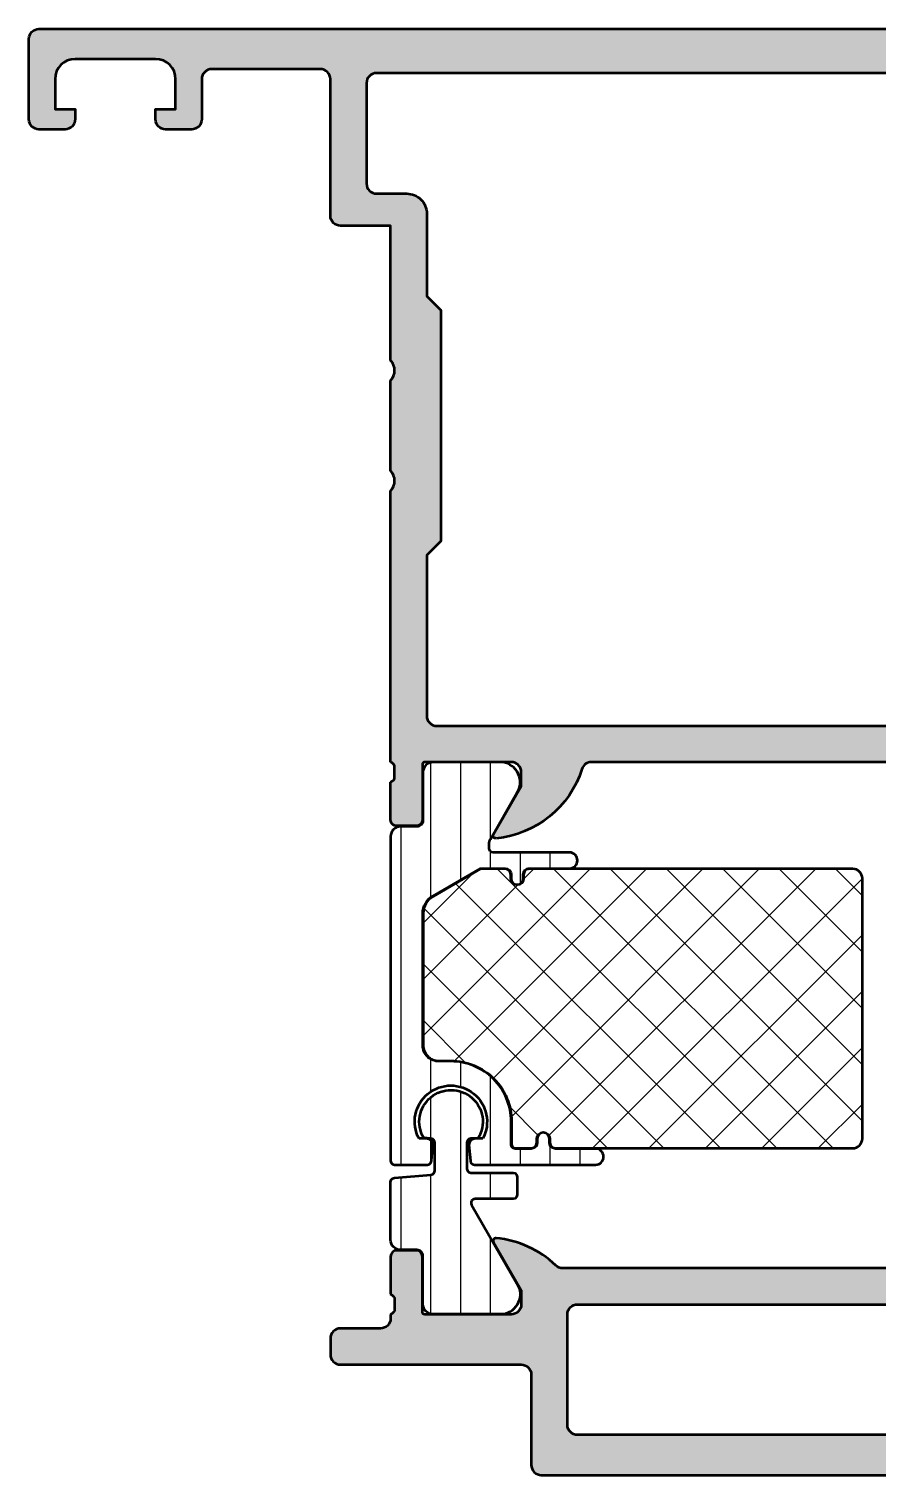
# Model space of a CAD drawing. Extents: x -20 to 53, y 3 to 75.
# Drawn here: x -20 to 22.2, y 3 to 75 of the extents above; entities that cross this region are included whole.
import ezdxf

# ---------------------------------------------------------------- set-up
doc = ezdxf.new("R2010")
doc.units = 0
for name, color, linetype, lineweight in [('0S-Alu contour', 7, 'Continuous', 50), ('0S-Alu hatch', 252, 'Continuous', 25), ('0S-Plastic contour', 254, 'Continuous', 50), ('0S-Plastic hatch', 253, 'Continuous', 25), ('0S-PT contour', 91, 'Continuous', 50), ('0S-PT hatch', 103, 'Continuous', 25)]:
    doc.layers.add(name, color=color, linetype=linetype, lineweight=lineweight)
pattern_1 = [(90, (0, 0), (-1.4859, 0), [])]

# ---------------------------------------------------------------- blocks, each defined once
blk = doc.blocks.new('397860__693A5978_6328_4EBD_B97D_7BF5B4952099_')
at = {"layer": '0S-Alu hatch'}
h = blk.add_hatch(color=256, dxfattribs=at)
edge = h.paths.add_edge_path()
edge.add_arc((-5.503741250692606, 72.50209720147319), 0.4999935217703459, 359.9992576390278, 450.0003052271058)
edge.add_line((-5.503743914267076, 73.00209072323645), (-10.90374925484325, 73.00209072323645))
edge.add_arc((-10.90373989885446, 72.50208136724754), 0.5000093560764267, 90.00107209728017, 179.9989279030006)
edge.add_line((-11.40374925484335, 72.50209072323388), (-11.40374925484336, 70.50209072323648))
edge.add_ellipse((-11.90374689546949, 70.50208836386258), major_axis=(-0.4999976406317006, 0), ratio=1, start_angle=89.99972963438148, end_angle=180.0002703659984, ccw=False)
edge.add_line((-11.90374925484347, 70.00209072323645), (-13.20375230660117, 70.00209072323645))
edge.add_ellipse((-13.20375195978344, 70.50209107005418), major_axis=(-0.5000003468178487, 0), ratio=1, start_angle=3.975322658789082e-05, end_angle=89.99996025764278, ccw=False)
edge.add_line((-13.70375230660117, 70.50209072314159), (-13.70375230660117, 71.00209072323645))
edge.add_line((-13.70375230660117, 71.00209072323645), (-12.70375230660117, 71.00209072323645))
edge.add_line((-12.70375230660117, 71.00209072323645), (-12.70375230660106, 72.50209072323648))
edge.add_arc((-13.7037625981349, 72.5020804317026), 1.000010291586797, 0.0005896560352579, 89.99941034460821)
edge.add_line((-13.70375230660094, 73.50209072323645), (-17.70375230660083, 73.50209072323645))
edge.add_arc((-17.70370331089474, 72.50204172753001), 1.000048996906666, 90.00280710963492, 179.9971928904054)
edge.add_line((-18.70375230660117, 72.50209072323538), (-18.70375230660117, 71.00209072323645))
edge.add_line((-18.70375230660117, 71.00209072323645), (-17.70375230660117, 71.00209072323645))
edge.add_line((-17.70375230660117, 71.00209072323645), (-17.70375230660117, 70.50209072323631))
edge.add_ellipse((-18.20373432055201, 70.50207273750333), major_axis=(-0.4999820142743327, 0), ratio=1, start_angle=89.9996874677837, end_angle=180.0020610873894, ccw=False)
edge.add_line((-18.203737047812, 70.00209072323644), (-19.50375535835921, 70.00209072323642))
edge.add_ellipse((-19.50374208934351, 70.50210399225189), major_axis=(-0.5000132691915307, 0), ratio=1, start_angle=0.0015204766631882194, end_angle=89.99847952315508, ccw=False)
edge.add_line((-20.00375535835899, 70.50209072323779), (-20.00375535835899, 74.50209072323634))
edge.add_ellipse((-19.50372646137727, 74.5020618262547), major_axis=(-0.500028897816705, 0), ratio=1, start_angle=270.0033111588045, end_angle=359.9966888411355, ccw=False)
edge.add_line((-19.50375535835887, 75.00209072323644), (52.99624464164101, 75.00209072323648))
edge.add_line((52.99624464164101, 75.00209072323648), (52.99624464164089, 71.60208919735732))
edge.add_line((52.99624464164089, 71.60208919735732), (51.89624616751991, 70.50209072323645))
edge.add_line((51.89624616751991, 70.50209072323645), (51.29624769339883, 70.50209072323645))
edge.add_line((51.29624769339883, 70.50209072323645), (51.29624769339883, 72.00209072323665))
edge.add_arc((50.2962276643605, 72.00207069419812), 1.000020029238902, 0.0011475569006895, 89.99885244361438)
edge.add_line((50.29624769339894, 73.00209072323645), (48.99624464164102, 73.00209072323645))
edge.add_arc((48.99626292738979, 72.00208006699259), 1.000010656411027, 90.00104768506584, 179.999389447966)
edge.add_line((47.99625227103554, 72.0020907232494), (47.99625227103554, 66.00209072323645))
edge.add_arc((48.52122800812884, 65.50209077584765), 0.7249823942175818, 136.3958616163897, 223.6041383836229)
edge.add_line((47.99625227103565, 65.00209082845873), (47.99624464164101, 58.00209072323635))
edge.add_arc((48.99625562055053, 58.00210170214596), 1.000010978969782, 180.0006290382667, 269.9993709617208)
edge.add_line((48.9962446416409, 57.00209072323644), (50.29624769339882, 57.00209072323644))
edge.add_arc((50.29624575329155, 58.00209266334371), 1.000001940109149, 270.0001111597426, 359.9998888388024)
edge.add_line((51.29624769339883, 58.00209072321105), (51.29624769339883, 60.50209072323644))
edge.add_line((51.29624769339883, 60.50209072323644), (51.79624769339882, 60.50209072323644))
edge.add_ellipse((51.79623217921335, 59.50207520905109), major_axis=(-1.000015514305692, 0), ratio=1, start_angle=180.0008888833385, end_angle=269.9991111164403, ccw=False)
edge.add_line((52.79624769339871, 59.50209072323271), (52.79624769339882, 53.80208614559967))
edge.add_ellipse((52.29623637212726, 53.80209746687128), major_axis=(-0.5000113213997329, 0), ratio=1, start_angle=90.0012972927845, end_angle=179.9987027073094, ccw=False)
edge.add_line((52.29624769339882, 53.30208614559971), (51.79624769339894, 53.30208614559972))
edge.add_ellipse((51.79625447909794, 53.80209293129883), major_axis=(-0.5000067857451588, 0), ratio=1, start_angle=0.0007775731472179359, end_angle=89.99922242672528, ccw=False)
edge.add_line((51.29624769339883, 53.80208614560095), (51.29624769339883, 54.80208614559984))
edge.add_arc((50.7962519678754, 54.80209042007629), 0.4999957255416979, 359.999510176435, 450.0004898231098)
edge.add_line((50.79624769339893, 55.30208614559972), (48.49624464164101, 55.30208614559972))
edge.add_arc((48.4962429152293, 54.80208787201154), 0.4999982735911635, 89.99980216710749, 180.0001978324529)
edge.add_line((47.99624464164112, 54.80208614560367), (47.99625227103554, 38.50209072323656))
edge.add_arc((48.07508871757871, 38.23457013124342), 0.2788950563274822, 106.4198764195151, 181.164589374126)
edge.add_line((47.79625127103561, 38.22890172324491), (47.79625127103561, 37.77530772324507))
edge.add_arc((48.07511936667864, 37.76964706376789), 0.278925541737011, 178.8371299270865, 253.575405444629)
edge.add_line((47.99625227103542, 37.5021037232451), (47.99625227103542, 35.62209272323647))
edge.add_ellipse((47.69625227103545, 35.62209272323647), major_axis=(-0.2999999999999829, 0), ratio=1, start_angle=90.00000000000551, end_angle=180, ccw=False)
edge.add_line((47.69625227103547, 35.32209272323649), (46.71627795199272, 35.32209272323649))
edge.add_ellipse((46.71627795199287, 35.62209272323648), major_axis=(-0.29999999999999, 0), ratio=1, start_angle=0, end_angle=89.99999999997152, ccw=False)
edge.add_line((46.41627795199288, 35.62209272323649), (46.41627795199276, 38.38209072323655))
edge.add_arc((46.29627795199287, 38.38209072323655), 0.1199999999998909, 0, 90)
edge.add_line((46.29627795199287, 38.50209072323644), (41.99625227103554, 38.50209072323644))
edge.add_arc((41.99625227103552, 38.00209072323647), 0.4999999999999716, 89.99999999999675, 180)
edge.add_line((41.49625227103554, 38.00209072323647), (41.49625227103554, 37.30209072323662))
edge.add_line((41.49625227103554, 37.30209072323662), (42.87774772865801, 34.90927040020886))
edge.add_ellipse((42.75813248638722, 34.84021050788479), major_axis=(-0.1381197846483726, 0), ratio=1, start_angle=84.37742244913971, end_angle=209.9999999999477, ccw=False)
edge.add_ellipse((43.23447551220994, 39.67869958507894), major_axis=(-4.999999999994809, 0), ratio=1, start_angle=17.748416356051507, end_angle=84.3774224491915, ccw=False)
edge.add_arc((37.99625227103656, 38.00209072323188), 0.5000000000045599, 17.74841635618858, 90.00000000011563)
edge.add_line((37.99625227103554, 38.50209072323644), (7.996244641641013, 38.50209072323644))
edge.add_arc((7.996244641640593, 38.00209072323233), 0.5000000000041142, 89.99999999995195, 162.2515836438934)
edge.add_ellipse((2.75802140046723, 39.67869958507947), major_axis=(-4.999999999995263, 0), ratio=1, start_angle=95.62257755079958, end_angle=162.2515836439394, ccw=False)
edge.add_ellipse((3.234364426289359, 34.84021050788476), major_axis=(-0.1381197846483336, 0), ratio=1, start_angle=-29.999999999997897, end_angle=95.62257755080589, ccw=False)
edge.add_line((3.114749184018663, 34.90927040020892), (4.496244641641013, 37.30209072323637))
edge.add_line((4.496244641641013, 37.30209072323637), (4.496244641641013, 38.00209072323659))
edge.add_arc((3.996244641641183, 38.00209072323659), 0.4999999999998295, 0, 89.99999999999349)
edge.add_line((3.99624464164124, 38.50209072323642), (-0.3037810393164335, 38.50209072323644))
edge.add_arc((-0.3037810393163483, 38.38209072323658), 0.1199999999998624, 90.00000000004071, 180)
edge.add_line((-0.4237810393162107, 38.38209072323658), (-0.423781039316097, 35.62209272323662))
edge.add_ellipse((-0.7237810393162464, 35.62209272323663), major_axis=(-0.3000000000001493, 0), ratio=1, start_angle=89.9999999999938, end_angle=180, ccw=False)
edge.add_line((-0.723781039316279, 35.32209272323649), (-1.703755358358918, 35.32209272323649))
edge.add_ellipse((-1.703755358358937, 35.62209272323654), major_axis=(-0.3000000000000469, 0), ratio=1, start_angle=0, end_angle=90.00000000000352, ccw=False)
edge.add_line((-2.003755358358986, 35.62209272323654), (-2.003755358358986, 37.50210372324471))
edge.add_arc((-2.082622454002326, 37.76964706376771), 0.2789255417372539, 286.4245945553852, 361.1628700729254)
edge.add_line((-1.803754358359057, 37.77530772324496), (-1.80375435835883, 38.228901723245))
edge.add_arc((-2.082591804901852, 38.23457013124342), 0.2788950563274105, 358.8354106258912, 433.580123580494)
edge.add_line((-2.003755358358751, 38.5020907232365), (-2.003755358358986, 52.00208500119054))
edge.add_arc((-2.528731115791231, 52.50208496795084), 0.7249824223054384, 316.3958616163794, 403.604138383608)
edge.add_line((-2.003755358358875, 53.00208493471103), (-2.003752423974148, 57.50209382075177))
edge.add_arc((-2.528723933972514, 58.00209039500496), 0.7249770069284202, 316.3958242546818, 403.6041010219092)
edge.add_line((-2.003751771894302, 58.50208628460588), (-2.00374894968597, 65.2021220037504))
edge.add_line((-2.00374894968597, 65.2021220037504), (-4.503755358358759, 65.20211437435952))
edge.add_ellipse((-4.503759140129661, 65.70210296331013), major_axis=(-0.4999885889649025, 0), ratio=1, start_angle=-0.0013076401178864216, end_angle=90.00043336891389, ccw=False)
edge.add_line((-5.003747728964341, 65.70211437436), (-5.003747728964228, 72.50209072323553))
edge = h.paths.add_edge_path()
edge.add_line((45.69624921927796, 72.80208614559976), (-2.703752306601174, 72.80208614559976))
edge.add_arc((-2.703750866134292, 72.30209233449118), 0.4999938111106561, 90.00016506738886, 180.0007092043351)
edge.add_line((-3.203744677206645, 72.3020861455969), (-3.203744677206643, 67.30210806853006))
edge.add_arc((-2.703754135810001, 67.30210491566231), 0.4999905414065825, 179.9996387013923, 270.0010838966093)
edge.add_line((-2.703744677206643, 66.8021143743452), (-1.203744677206415, 66.80211437434517))
edge.add_ellipse((-1.203742630042853, 65.80211642150906), major_axis=(-0.9999979528381922, 0), ratio=1, start_angle=179.9998827062909, end_angle=270.0001172940722, ccw=False)
edge.add_line((-0.2037446772067568, 65.80211437435183), (-0.2037477944741539, 61.70224020255119))
edge.add_line((-0.2037477944741539, 61.70224020255119), (0.4962446416410132, 61.00224776643553))
edge.add_line((0.4962446416410132, 61.00224776643553), (0.4962446416411268, 49.50209072323667))
edge.add_line((0.4962446416411268, 49.50209072323667), (-0.2037523066011744, 48.80209377499419))
edge.add_line((-0.2037523066011744, 48.80209377499419), (-0.2037523066011744, 40.80209377499434))
edge.add_arc((0.2962630260313617, 40.80210910762679), 0.5000153328676185, 180.0017569363093, 269.9982430636502)
edge.add_line((0.2962476933991666, 40.30209377499425), (45.69624921927784, 40.30209377499425))
edge.add_arc((45.69624615943609, 40.80209683483589), 0.5000030598510012, 270.0003506298918, 359.9996493712644)
edge.add_line((46.19624921927772, 40.80209377500422), (46.19624921927773, 72.3020861455997))
edge.add_arc((45.69624615943619, 72.30208308575823), 0.5000030598508876, 0.0003506287356427, 89.99964937010814)
at = {"layer": '0S-Alu contour', "color": 7}
for points in [[(-19.50375535835887, 75.00209072323644), (52.99624464164101, 75.00209072323648), (52.99624464164089, 71.60208919735732), (51.89624616751991, 70.50209072323645), (51.29624769339883, 70.50209072323645), (51.29624769339883, 72.00209072323665)], [(-20.00375535835899, 70.50209072323779), (-20.00375535835899, 74.50209072323634)], [(-13.70375230660094, 73.50209072323645), (-17.70375230660083, 73.50209072323645)], [(-5.503743914267076, 73.00209072323645), (-10.90374925484325, 73.00209072323645)], [(45.69624921927796, 72.80208614559976), (-2.703752306601174, 72.80208614559976)], [(50.29624769339894, 73.00209072323645), (48.99624464164102, 73.00209072323645)], [(-18.70375230660117, 72.50209072323538), (-18.70375230660117, 71.00209072323645), (-17.70375230660117, 71.00209072323645), (-17.70375230660117, 70.50209072323631)], [(-13.70375230660117, 70.50209072314159), (-13.70375230660117, 71.00209072323645), (-12.70375230660117, 71.00209072323645), (-12.70375230660106, 72.50209072323648)], [(-11.40374925484335, 72.50209072323388), (-11.40374925484336, 70.50209072323648)], [(-5.003747728964341, 65.70211437436), (-5.003747728964228, 72.50209072323553)], [(-3.203744677206645, 72.3020861455969), (-3.203744677206643, 67.30210806853006)], [(46.19624921927772, 40.80209377500422), (46.19624921927773, 72.3020861455997)], [(47.99625227103554, 72.0020907232494), (47.99625227103554, 66.00209072323645)], [(-18.203737047812, 70.00209072323644), (-19.50375535835921, 70.00209072323642)], [(-11.90374925484347, 70.00209072323645), (-13.20375230660117, 70.00209072323645)], [(-2.703744677206643, 66.8021143743452), (-1.203744677206415, 66.80211437434517)], [(-0.2037446772067568, 65.80211437435183), (-0.2037477944741539, 61.70224020255119), (0.4962446416410132, 61.00224776643553), (0.4962446416411268, 49.50209072323667), (-0.2037523066011744, 48.80209377499419), (-0.2037523066011744, 40.80209377499434)], [(-2.003751771894302, 58.50208628460588), (-2.00374894968597, 65.2021220037504), (-4.503755358358759, 65.20211437435952)], [(47.99625227103565, 65.00209082845873), (47.99624464164101, 58.00209072323635)], [(51.29624769339883, 58.00209072321105), (51.29624769339883, 60.50209072323644), (51.79624769339882, 60.50209072323644)], [(52.79624769339871, 59.50209072323271), (52.79624769339882, 53.80208614559967)], [(-2.003755358358875, 53.00208493471103), (-2.003752423974148, 57.50209382075177)], [(48.9962446416409, 57.00209072323644), (50.29624769339882, 57.00209072323644)], [(47.99624464164112, 54.80208614560367), (47.99625227103554, 38.50209072323656)], [(50.79624769339893, 55.30208614559972), (48.49624464164101, 55.30208614559972)], [(51.29624769339883, 53.80208614560095), (51.29624769339883, 54.80208614559984)], [(52.29624769339882, 53.30208614559971), (51.79624769339894, 53.30208614559972)], [(-2.003755358358751, 38.5020907232365), (-2.003755358358986, 52.00208500119054)], [(0.2962476933991666, 40.30209377499425), (45.69624921927784, 40.30209377499425)], [(-1.803754358359057, 37.77530772324496), (-1.80375435835883, 38.228901723245)], [(-0.4237810393162107, 38.38209072323658), (-0.423781039316097, 35.62209272323662)], [(3.99624464164124, 38.50209072323642), (-0.3037810393164335, 38.50209072323644)], [(37.99625227103554, 38.50209072323644), (7.996244641641013, 38.50209072323644)], [(46.29627795199287, 38.50209072323644), (41.99625227103554, 38.50209072323644)], [(46.41627795199288, 35.62209272323649), (46.41627795199276, 38.38209072323655)], [(47.79625127103561, 38.22890172324491), (47.79625127103561, 37.77530772324507)], [(-2.003755358358986, 35.62209272323654), (-2.003755358358986, 37.50210372324471)], [(3.114749184018663, 34.90927040020892), (4.496244641641013, 37.30209072323637), (4.496244641641013, 38.00209072323659)], [(41.49625227103554, 38.00209072323647), (41.49625227103554, 37.30209072323662), (42.87774772865801, 34.90927040020886)], [(47.99625227103542, 37.5021037232451), (47.99625227103542, 35.62209272323647)], [(-0.723781039316279, 35.32209272323649), (-1.703755358358918, 35.32209272323649)], [(47.69625227103547, 35.32209272323649), (46.71627795199272, 35.32209272323649)]]:
    blk.add_lwpolyline(points, dxfattribs=at)
at = {"layer": '0S-Alu contour', "color": 7, "extrusion": (0, 0, -1)}
for centre, radius, start, end in [((19.50372646137727, 74.5020618262547), 0.500028897816705, 0.0033111588644838, 89.99668884119552), ((19.50374208934351, 70.50210399225189), 0.5000132691915307, 270.0015204768449, 359.9984795233368), ((18.20373432055201, 70.50207273750333), 0.4999820142743327, 179.9979389126106, 270.0003125322163), ((13.20375195978344, 70.50209107005418), 0.5000003468178487, 270.0000397423572, 359.9999602467734), ((11.90374689546949, 70.50208836386258), 0.4999976406317007, 179.9997296340016, 270.0002703656185), ((1.203742630042853, 65.80211642150906), 0.9999979528381922, 89.99988270592777, 180.0001172937092), ((4.503759140129661, 65.70210296331013), 0.4999885889649026, 269.9995666310861, 0.0013076401179834), ((-51.79623217921335, 59.50207520905109), 1.000015514305692, 90.00088888355968, 179.9991111166615), ((-51.79625447909794, 53.80209293129883), 0.5000067857451588, 270.0007775732747, 359.9992224268528), ((-52.29623637212726, 53.80209746687128), 0.5000113213997329, 180.0012972926907, 269.9987027072155), ((-2.75802140046723, 39.67869958507947), 4.999999999995263, 197.7484163560607, 264.3774224492004), ((-43.23447551220994, 39.67869958507894), 4.999999999994809, 275.6225775508085, 342.2515836439485), ((1.703755358358937, 35.62209272323654), 0.3000000000000469, 269.9999999999965, 0), ((0.7237810393162464, 35.62209272323663), 0.3000000000001494, 180, 270.0000000000062), ((-46.71627795199287, 35.62209272323648), 0.29999999999999, 270.0000000000285, 0), ((-47.69625227103545, 35.62209272323647), 0.2999999999999829, 180, 269.9999999999945), ((-3.234364426289359, 34.84021050788476), 0.1381197846483336, 264.3774224491941, 29.99999999999783), ((-42.75813248638722, 34.84021050788479), 0.1381197846483726, 150.0000000000523, 275.6225775508603)]:
    blk.add_arc(centre, radius, start, end, dxfattribs=at)
at = {"layer": '0S-Alu contour', "color": 7}
for centre, radius, start, end in [((-17.70370331089474, 72.50204172753001), 1.000048996906666, 90.00280710963492, 179.9971928904054), ((-13.7037625981349, 72.5020804317026), 1.000010291586797, 0.0005896560352579, 89.99941034460821), ((-10.90373989885446, 72.50208136724754), 0.5000093560764267, 90.00107209728017, 179.9989279030006), ((-5.503741250692606, 72.50209720147319), 0.4999935217703459, 359.9992576390278, 90.00030522710578), ((-2.703750866134292, 72.30209233449118), 0.4999938111106561, 90.00016506738886, 180.0007092043351), ((45.69624615943619, 72.30208308575823), 0.5000030598508876, 0.0003506287356427, 89.99964937010814), ((48.99626292738979, 72.00208006699259), 1.000010656411027, 90.00104768506584, 179.999389447966), ((50.2962276643605, 72.00207069419812), 1.000020029238902, 0.0011475569006895, 89.99885244361438), ((-2.703754135810001, 67.30210491566231), 0.4999905414065825, 179.9996387013923, 270.0010838966093), ((48.52122800812884, 65.50209077584765), 0.7249823942175818, 136.3958616163897, 223.6041383836229), ((-2.528723933972514, 58.00209039500496), 0.7249770069284202, 316.3958242546818, 43.60410102190921), ((48.99625562055053, 58.00210170214596), 1.000010978969782, 180.0006290382667, 269.9993709617208), ((50.29624575329155, 58.00209266334371), 1.000001940109149, 270.0001111597426, 359.9998888388024), ((48.4962429152293, 54.80208787201154), 0.4999982735911635, 89.99980216710749, 180.0001978324529), ((50.7962519678754, 54.80209042007629), 0.4999957255416979, 359.999510176435, 90.00048982310985), ((-2.528731115791231, 52.50208496795084), 0.7249824223054384, 316.3958616163794, 43.60413838360805), ((0.2962630260313617, 40.80210910762679), 0.5000153328676185, 180.0017569363093, 269.9982430636502), ((45.69624615943609, 40.80209683483589), 0.5000030598510012, 270.0003506298918, 359.9996493712644), ((-2.082591804901852, 38.23457013124342), 0.2788950563274105, 358.8354106258912, 73.580123580494), ((-0.3037810393163483, 38.38209072323658), 0.1199999999998624, 90.00000000004071, 180), ((3.996244641641183, 38.00209072323659), 0.4999999999998295, 0, 89.99999999999349), ((7.996244641640593, 38.00209072323233), 0.5000000000041142, 89.99999999995195, 162.2515836438934), ((37.99625227103656, 38.00209072323188), 0.5000000000045599, 17.74841635618858, 90.00000000011563), ((41.99625227103552, 38.00209072323647), 0.4999999999999716, 89.99999999999675, 180), ((46.29627795199287, 38.38209072323655), 0.1199999999998909, 0, 90), ((48.07508871757871, 38.23457013124342), 0.2788950563274822, 106.4198764195151, 181.164589374126), ((-2.082622454002326, 37.76964706376771), 0.2789255417372539, 286.4245945553852, 1.162870072925404), ((48.07511936667864, 37.76964706376789), 0.278925541737011, 178.8371299270865, 253.575405444629)]:
    blk.add_arc(centre, radius, start, end, dxfattribs=at)
blk = doc.blocks.new('306920__27417CCF_A877_4D36_BD25_CF1ECD90E830_')
at = {"layer": '0S-Alu hatch'}
h = blk.add_hatch(color=256, dxfattribs=at)
edge = h.paths.add_edge_path()
edge.add_line((52.49624464164101, 5.002105982025518), (46.49624464164101, 5.002105982025518))
edge.add_ellipse((46.49624359718509, 5.502104937569601), major_axis=(-0.4999989555451736, 0), ratio=1, start_angle=-0.00011968371831017066, end_angle=90.00011968608231, ccw=False)
edge.add_line((45.99624464164101, 5.502105982004882), (45.99624464164101, 8.50210598202552))
edge.add_ellipse((46.49624359718509, 8.502107026481442), major_axis=(-0.49999895554517, 0), ratio=1, start_angle=-90.0001196860822, end_angle=0.00011968371831017066, ccw=False)
edge.add_line((46.49624464164101, 9.00210598202552), (47.49624464164101, 9.002105982025517))
edge.add_arc((47.49624568609694, 9.50210493756959), 0.4999989555451594, 269.9998803139169, 360.0001196837183)
edge.add_line((47.996244641641, 9.50210598200488), (47.99624464164101, 11.0024187872013))
edge.add_ellipse((48.07508108818404, 11.2699393791944), major_axis=(-0.2788950563274168, 0), ratio=1, start_angle=-1.1645893741010127, end_angle=73.58012358050979, ccw=False)
edge.add_line((47.79624364164101, 11.27560778719279), (47.79624364164101, 11.72920178719278))
edge.add_ellipse((48.07511173728418, 11.73486244666985), major_axis=(-0.2789255417371506, 0), ratio=1, start_angle=-73.57540544464501, end_angle=1.162870072887472, ccw=False)
edge.add_line((47.99624464164101, 12.00240578719279), (47.99624464164101, 13.8824167872013))
edge.add_arc((47.696244641641, 13.8824167872013), 0.3000000000000043, 0, 90)
edge.add_line((47.696244641641, 14.1824167872013), (46.71627032259822, 14.1824167872013))
edge.add_arc((46.71627032259822, 13.8824167872013), 0.300000000000006, 90, 180)
edge.add_line((46.41627032259822, 13.8824167872013), (46.41627032259822, 11.1224187872013))
edge.add_ellipse((46.29627032259821, 11.1224187872013), major_axis=(-0.1200000000000045, 0), ratio=1, start_angle=90, end_angle=180, ccw=False)
edge.add_line((46.29627032259821, 11.0024187872013), (41.99624464164101, 11.0024187872013))
edge.add_ellipse((41.996244641641, 11.50241878720129), major_axis=(-0.4999999999999929, 0), ratio=1, start_angle=0, end_angle=90.0000000000008, ccw=False)
edge.add_line((41.49624464164101, 11.5024187872013), (41.49624464164101, 12.2024187872013))
edge.add_line((41.49624464164101, 12.2024187872013), (42.87774009926337, 14.59523911022885))
edge.add_arc((42.75812485699271, 14.664299002553), 0.1381197846482973, 330.0000000000011, 455.6225775507893)
edge.add_arc((43.23446788281481, 9.825809925353433), 5.000000000000062, 95.62257755079341, 133.6909855768063)
edge.add_ellipse((39.43445999724428, 13.80354377936983), major_axis=(-0.5011295698052508, 0), ratio=1, start_angle=90.00000000000239, end_angle=133.6909855768078, ccw=False)
edge.add_line((39.4344599972443, 13.30241420956458), (6.557249014620211, 13.30241420956458))
edge.add_ellipse((6.557249014620212, 13.80241420956451), major_axis=(-0.4999999999999343, 0), ratio=1, start_angle=46.30901442319538, end_angle=89.99999999999989, ccw=False)
edge.add_arc((2.758021400467178, 9.82549712017757), 5.000000000000149, 46.30901442319363, 84.37742244920653)
edge.add_arc((3.23436442628931, 14.66398619737722), 0.1381197846482986, 84.37742244921661, 209.9999999999986)
edge.add_line((3.114749184018646, 14.59492630505308), (4.49624464164102, 12.20210598202551))
edge.add_line((4.49624464164102, 12.20210598202551), (4.496244641641006, 11.50210598202552))
edge.add_ellipse((3.996244641640998, 11.50210598202552), major_axis=(-0.500000000000008, 0), ratio=1, start_angle=90.00000000000011, end_angle=180, ccw=False)
edge.add_line((3.996244641640998, 11.00210598202552), (-0.3037810393161848, 11.00210598202552))
edge.add_ellipse((-0.3037810393161741, 11.1221059820255), major_axis=(-0.1199999999999868, 0), ratio=1, start_angle=0, end_angle=89.99999999999488, ccw=False)
edge.add_line((-0.423781039316161, 11.1221059820255), (-0.4237810393161823, 13.88210398202552))
edge.add_arc((-0.7237810393161724, 13.88210398202552), 0.29999999999999, 0, 90)
edge.add_line((-0.7237810393161724, 14.18210398202551), (-1.703755358358975, 14.18210398202552))
edge.add_arc((-1.703755358358961, 13.88210398202551), 0.3000000000000043, 90.00000000000273, 180)
edge.add_line((-2.003755358358965, 13.88210398202551), (-2.003755358358965, 12.002092982017))
edge.add_ellipse((-2.082622454002126, 11.73454964149406), major_axis=(-0.278925541737142, 0), ratio=1, start_angle=178.8371299271139, end_angle=253.5754054446463, ccw=False)
edge.add_line((-1.803754358358965, 11.728888982017), (-1.803754358358965, 11.275294982017))
edge.add_ellipse((-2.082591804902028, 11.26962657401861), major_axis=(-0.2788950563274506, 0), ratio=1, start_angle=106.41987641949379, end_angle=181.164589374101, ccw=False)
edge.add_line((-2.003755358358972, 11.00210598202548), (-2.003755358358979, 10.80209377499427))
edge.add_ellipse((-2.503758700765204, 10.80209711740049), major_axis=(-0.5000033424173959, 0), ratio=1, start_angle=90.00038300897887, end_angle=179.9996169904432, ccw=False)
edge.add_line((-2.503755358358986, 10.30209377499426), (-4.503755358358986, 10.30209377499427))
edge.add_arc((-4.503756402814914, 9.802094819450186), 0.4999989555451736, 89.99988031391688, 180.0001196837182)
edge.add_line((-5.003755358358997, 9.802093775014894), (-5.003755358358986, 9.002105982025508))
edge.add_arc((-4.5037564028149, 9.002104937569605), 0.4999989555451771, 179.9998803162818, 270.0001196860839)
edge.add_line((-4.503755358358965, 8.502105982025517), (4.49624464164102, 8.502105982025517))
edge.add_ellipse((4.496241059618375, 8.00210240000288), major_axis=(-0.5000035820354702, 0), ratio=1, start_angle=180.000410467164, end_angle=269.99958953338125, ccw=False)
edge.add_line((4.996244641641013, 8.002105982030281), (4.996244641641013, 3.502090723236456))
edge.add_arc((5.496243597185092, 3.502089678780537), 0.49999895554517, 179.9998803162818, 270.0001196860831)
edge.add_line((5.49624464164102, 3.002090723236458), (52.49624464164101, 3.002090723236456))
edge.add_arc((52.49624568609694, 3.50208967878053), 0.4999989555451638, 269.9998803139169, 360.0001196837183)
edge.add_line((52.99624464164101, 3.50209072321582), (52.99624464164101, 4.502105982025518))
edge.add_arc((52.49624568609694, 4.502107026481445), 0.4999989555451629, 359.9998803162817, 450.000119686083)
edge = h.paths.add_edge_path()
edge.add_arc((40.19625522314216, 10.20242173930792), 0.9999983744712178, 179.9999068642908, 270.0000931361658)
edge.add_line((40.19625684867226, 9.202423364838022), (43.69622633109414, 9.202423364838017))
edge.add_ellipse((43.69622737555006, 8.702424409293945), major_axis=(-0.4999989555451629, 0), ratio=1, start_angle=179.9998803162819, end_angle=270.0001196860831, ccw=False)
edge.add_line((44.19622633109414, 8.702423364858657), (44.19622633109414, 5.502105982025513))
edge.add_ellipse((43.69622737555006, 5.502104937569585), major_axis=(-0.4999989555451576, 0), ratio=1, start_angle=89.99988031391689, end_angle=180.0001196837182, ccw=False)
edge.add_line((43.69622633109414, 5.002105982025518), (7.296232434609763, 5.002105982025518))
edge.add_ellipse((7.296231390153849, 5.502104937569605), major_axis=(-0.4999989555451771, 0), ratio=1, start_angle=-0.00011968371831017066, end_angle=90.00011968608152, ccw=False)
edge.add_line((6.796232434609763, 5.502105982004895), (6.796232434609763, 11.0024187872013))
edge.add_ellipse((7.296231549128734, 11.00241967268233), major_axis=(-0.4999991145197552, 0), ratio=1, start_angle=-90.00010146883119, end_angle=0.00010146624748585964, ccw=False)
edge.add_line((7.296232434609763, 11.5024187872013), (38.69625684867227, 11.5024187872013))
edge.add_ellipse((38.69625773415331, 11.00241967268234), major_axis=(-0.499999114519741, 0), ratio=1, start_angle=179.9998985337525, end_angle=270.0001014688329, ccw=False)
edge.add_line((39.19625684867226, 11.00241878722386), (39.19625684867226, 10.20242336483005))
at = {"layer": '0S-Alu contour', "color": 7}
for points in [[(3.114749184018646, 14.59492630505308), (4.49624464164102, 12.20210598202551), (4.496244641641006, 11.50210598202552)], [(41.49624464164101, 11.5024187872013), (41.49624464164101, 12.2024187872013), (42.87774009926337, 14.59523911022885)], [(-2.003755358358965, 13.88210398202551), (-2.003755358358965, 12.002092982017)], [(-0.7237810393161724, 14.18210398202551), (-1.703755358358975, 14.18210398202552)], [(-0.423781039316161, 11.1221059820255), (-0.4237810393161823, 13.88210398202552)], [(46.41627032259822, 13.8824167872013), (46.41627032259822, 11.1224187872013)], [(47.696244641641, 14.1824167872013), (46.71627032259822, 14.1824167872013)], [(47.99624464164101, 12.00240578719279), (47.99624464164101, 13.8824167872013)], [(39.4344599972443, 13.30241420956458), (6.557249014620211, 13.30241420956458)], [(-1.803754358358965, 11.728888982017), (-1.803754358358965, 11.275294982017)], [(47.79624364164101, 11.27560778719279), (47.79624364164101, 11.72920178719278)], [(-2.003755358358972, 11.00210598202548), (-2.003755358358979, 10.80209377499427)], [(3.996244641640998, 11.00210598202552), (-0.3037810393161848, 11.00210598202552)], [(6.796232434609763, 5.502105982004895), (6.796232434609763, 11.0024187872013)], [(7.296232434609763, 11.5024187872013), (38.69625684867227, 11.5024187872013)], [(39.19625684867226, 11.00241878722386), (39.19625684867226, 10.20242336483005)], [(46.29627032259821, 11.0024187872013), (41.99624464164101, 11.0024187872013)], [(47.996244641641, 9.50210598200488), (47.99624464164101, 11.0024187872013)], [(-2.503755358358986, 10.30209377499426), (-4.503755358358986, 10.30209377499427)], [(-5.003755358358997, 9.802093775014894), (-5.003755358358986, 9.002105982025508)], [(40.19625684867226, 9.202423364838022), (43.69622633109414, 9.202423364838017)], [(44.19622633109414, 8.702423364858657), (44.19622633109414, 5.502105982025513)], [(46.49624464164101, 9.00210598202552), (47.49624464164101, 9.002105982025517)], [(-4.503755358358965, 8.502105982025517), (4.49624464164102, 8.502105982025517)], [(4.996244641641013, 8.002105982030281), (4.996244641641013, 3.502090723236456)], [(45.99624464164101, 5.502105982004882), (45.99624464164101, 8.50210598202552)], [(43.69622633109414, 5.002105982025518), (7.296232434609763, 5.002105982025518)], [(52.49624464164101, 5.002105982025518), (46.49624464164101, 5.002105982025518)], [(52.99624464164101, 3.50209072321582), (52.99624464164101, 4.502105982025518)], [(5.49624464164102, 3.002090723236458), (52.49624464164101, 3.002090723236456)]]:
    blk.add_lwpolyline(points, dxfattribs=at)
for centre, radius, start, end in [((3.23436442628931, 14.66398619737722), 0.1381197846482986, 84.37742244921661, 209.9999999999986), ((2.758021400467178, 9.82549712017757), 5.000000000000149, 46.30901442319363, 84.37742244920653), ((43.23446788281481, 9.825809925353433), 5.000000000000062, 95.62257755079341, 133.6909855768063), ((42.75812485699271, 14.664299002553), 0.1381197846482973, 330.0000000000011, 95.6225775507894), ((-1.703755358358961, 13.88210398202551), 0.3000000000000043, 90.00000000000273, 180), ((-0.7237810393161724, 13.88210398202552), 0.29999999999999, 0, 90), ((46.71627032259822, 13.8824167872013), 0.300000000000006, 90, 180), ((47.696244641641, 13.8824167872013), 0.3000000000000043, 0, 90), ((-4.503756402814914, 9.802094819450186), 0.4999989555451736, 89.99988031391688, 180.0001196837182), ((40.19625522314216, 10.20242173930792), 0.9999983744712178, 179.9999068642908, 270.0000931361658), ((47.49624568609694, 9.50210493756959), 0.4999989555451594, 269.9998803139169, 0.0001196837182179), ((-4.5037564028149, 9.002104937569605), 0.4999989555451771, 179.9998803162818, 270.0001196860839), ((52.49624568609694, 4.502107026481445), 0.4999989555451629, 359.9998803162817, 90.00011968608315), ((5.496243597185092, 3.502089678780537), 0.49999895554517, 179.9998803162818, 270.0001196860831), ((52.49624568609694, 3.50208967878053), 0.4999989555451638, 269.9998803139169, 0.0001196837182179)]:
    blk.add_arc(centre, radius, start, end, dxfattribs=at)
at = {"layer": '0S-Alu contour', "color": 7, "extrusion": (0, 0, -1)}
for centre, radius, start, end in [((-6.557249014620212, 13.80241420956451), 0.4999999999999343, 270.0000000000001, 313.6909855768046), ((-39.43445999724428, 13.80354377936983), 0.5011295698052508, 226.3090144231922, 269.9999999999976), ((2.082622454002126, 11.73454964149406), 0.278925541737142, 106.4245945553537, 181.1628700728862), ((-48.07511173728418, 11.73486244666985), 0.2789255417371506, 358.8371299271125, 73.57540544464504), ((2.503758700765204, 10.80209711740049), 0.5000033424173959, 180.0003830095569, 269.9996169910211), ((2.082591804902028, 11.26962657401861), 0.2788950563274506, 178.835410625899, 253.5801235805062), ((0.3037810393161741, 11.1221059820255), 0.1199999999999868, 270.0000000000051, 0), ((-3.996244641640998, 11.50210598202552), 0.500000000000008, 180, 269.9999999999999), ((-7.296231549128734, 11.00241967268233), 0.4999991145197552, 359.9998985337525, 90.00010146883129), ((-38.69625773415331, 11.00241967268234), 0.499999114519741, 89.99989853116709, 180.0001014662475), ((-41.996244641641, 11.50241878720129), 0.4999999999999929, 269.9999999999992, 0), ((-46.29627032259821, 11.1224187872013), 0.1200000000000045, 180, 270), ((-48.07508108818404, 11.2699393791944), 0.2788950563274168, 286.4198764194902, 1.164589374100992), ((-43.69622737555006, 8.702424409293945), 0.4999989555451629, 89.99988031391688, 180.0001196837182), ((-46.49624359718509, 8.502107026481442), 0.49999895554517, 359.9998803162817, 90.00011968608231), ((-4.496241059618375, 8.00210240000288), 0.5000035820354702, 90.00041046661873, 179.999589532836), ((-7.296231390153849, 5.502104937569605), 0.4999989555451771, 269.9998803139185, 0.0001196837182179), ((-43.69622737555006, 5.502104937569585), 0.4999989555451576, 179.9998803162818, 270.0001196860831), ((-46.49624359718509, 5.502104937569601), 0.4999989555451736, 269.9998803139177, 0.0001196837182179)]:
    blk.add_arc(centre, radius, start, end, dxfattribs=at)
blk = doc.blocks.new('396910__8FA9A5CB_F80B_4044_8B09_C9B00BAB6055_')
at = {"layer": '0S-PT hatch'}
h = blk.add_hatch(dxfattribs=at)
h.set_pattern_fill('ANSI37', color=256, scale=0.625, angle=90, style=0)
h.set_pattern_definition([(135, (0, 0), (-1.403165018917055, -1.403165018917055), []), (225, (0, 0), (1.403165018917055, -1.403165018917055), [])])
edge = h.paths.add_edge_path()
edge.add_line((20.99565113373633, 33.18209072323842), (4.896252270938106, 33.18209072323842))
edge.add_arc((4.896252270938099, 32.90209072333631), 0.2799999999021097, 89.99999999999856, 180)
edge.add_line((4.616252271035989, 32.90209072333631), (4.616252271035989, 32.7020907233364))
edge.add_ellipse((4.296252271035989, 32.70209072333642), major_axis=(-0.3200000000000003, 0), ratio=1, start_angle=0, end_angle=180, ccw=False)
edge.add_line((3.976252271035988, 32.70209072333642), (3.976252271036017, 32.90209072333631))
edge.add_arc((3.696252271036044, 32.90209072333635), 0.2799999999999727, 0, 90)
edge.add_line((3.696252271036044, 33.18209072333632), (2.475377864506924, 33.18209072333632))
edge.add_line((2.475377864506924, 33.18209072333632), (0.1063851993371543, 31.81463146013375))
edge.add_arc((0.5961965582974074, 30.96589785764758), 0.9799305563945042, 119.9896087721411, 180.0036628624799)
edge.add_line((-0.3837339960946488, 30.96583521165698), (-0.3837492548677943, 24.40210248029476))
edge.add_arc((0.3954476598134917, 24.40126136391599), 0.7791973686593135, 179.9381511926469, 270.0585303141739)
edge.add_line((0.3962436461714132, 23.62206440182532), (0.9962522710360558, 23.62206440182532))
edge.add_ellipse((0.9963197629558534, 20.60213189374008), major_axis=(-3.019932508839422, 0), ratio=1, start_angle=179.9987109988557, end_angle=270.0012804929066, ccw=False)
edge.add_line((4.016252271031035, 20.60206395337009), (4.016252271036051, 19.45473309571702))
edge.add_line((4.016252271036051, 19.45473309571702), (4.040978363925589, 19.36241859401782))
edge.add_line((4.040978363925589, 19.36241859401782), (4.106609117397951, 19.29681519809171))
edge.add_line((4.106609117397951, 19.29681519809171), (4.198882455998244, 19.27208881588782))
edge.add_line((4.198882455998244, 19.27208881588782), (4.993621094958811, 19.27208881588782))
edge.add_line((4.993621094958811, 19.27208881588782), (5.135895521090233, 19.31018304677062))
edge.add_line((5.135895521090233, 19.31018304677062), (5.238132012993972, 19.41240533324267))
edge.add_line((5.238132012993972, 19.41240533324267), (5.276255322793872, 19.55470919882831))
edge.add_line((5.276255322793872, 19.55470919882831), (5.276255322793872, 19.75208881588782))
edge.add_ellipse((5.596250745157149, 19.75208881588782), major_axis=(-0.3199954223632773, 0), ratio=1, start_angle=180, end_angle=360, ccw=False)
edge.add_line((5.916246167520426, 19.75208881588782), (5.916246167520426, 19.55470919882832))
edge.add_line((5.916246167520426, 19.55470919882832), (5.954369477320327, 19.41240533324266))
edge.add_line((5.954369477320327, 19.41240533324266), (6.056605969224065, 19.31018304677062))
edge.add_line((6.056605969224065, 19.31018304677062), (6.198880231355033, 19.27208885979924))
edge.add_line((6.198880231355033, 19.27208885979924), (20.99565079995887, 19.27233580123395))
edge.add_arc((20.99565096684623, 19.75233596812408), 0.4800001668901614, 269.9999800792956, 359.9999800867478)
edge.add_line((21.47565113373636, 19.75233580129915), (21.47565113373635, 32.7020907232384))
edge.add_arc((20.99565113373633, 32.70209072323841), 0.4800000000000182, 0, 90)
at = {"layer": '0S-PT contour', "color": 7}
for points in [[(3.696252271036044, 33.18209072333632), (2.475377864506924, 33.18209072333632), (0.1063851993371543, 31.81463146013375)], [(20.99565113373633, 33.18209072323842), (4.896252270938106, 33.18209072323842)], [(3.976252271035988, 32.70209072333642), (3.976252271036017, 32.90209072333631)], [(4.616252271035989, 32.90209072333631), (4.616252271035989, 32.7020907233364)], [(21.47565113373636, 19.75233580129915), (21.47565113373635, 32.7020907232384)], [(-0.3837339960946488, 30.96583521165698), (-0.3837492548677943, 24.40210248029476)], [(0.3962436461714132, 23.62206440182532), (0.9962522710360558, 23.62206440182532)], [(4.016252271031035, 20.60206395337009), (4.016252271036051, 19.45473309571702), (4.040978363925589, 19.36241859401782), (4.106609117397951, 19.29681519809171), (4.198882455998244, 19.27208881588782), (4.993621094958811, 19.27208881588782), (5.135895521090233, 19.31018304677062), (5.238132012993972, 19.41240533324267), (5.276255322793872, 19.55470919882831), (5.276255322793872, 19.75208881588782)], [(5.916246167520426, 19.75208881588782), (5.916246167520426, 19.55470919882832), (5.954369477320327, 19.41240533324266), (6.056605969224065, 19.31018304677062), (6.198880231355033, 19.27208885979924), (20.99565079995887, 19.27233580123395)]]:
    blk.add_lwpolyline(points, dxfattribs=at)
for centre, radius, start, end in [((3.696252271036044, 32.90209072333635), 0.2799999999999727, 0, 90), ((4.896252270938099, 32.90209072333631), 0.2799999999021097, 89.99999999999856, 180), ((20.99565113373633, 32.70209072323841), 0.4800000000000182, 0, 90), ((0.5961965582974074, 30.96589785764758), 0.9799305563945042, 119.9896087721411, 180.0036628624799), ((0.3954476598134917, 24.40126136391599), 0.7791973686593135, 179.9381511926469, 270.0585303141739), ((20.99565096684623, 19.75233596812408), 0.4800001668901614, 269.9999800792956, 359.9999800867478)]:
    blk.add_arc(centre, radius, start, end, dxfattribs=at)
at = {"layer": '0S-PT contour', "color": 7, "extrusion": (0, 0, -1)}
for centre, radius, start, end in [((-4.296252271035989, 32.70209072333642), 0.3200000000000003, 180, 0), ((-0.9963197629558534, 20.60213189374008), 3.019932508839422, 89.99871950709341, 180.0012890011443), ((-5.596250745157149, 19.75208881588782), 0.3199954223632773, 0, 180)]:
    blk.add_arc(centre, radius, start, end, dxfattribs=at)
blk = doc.blocks.new('244459__5BB538A0_580C_46F7_9E3B_BA4E4BCB4867___9A476668_018C_4B6E_9A6C_EDD68B84C708_')
at = {"layer": '0S-Plastic hatch'}
h = blk.add_hatch(dxfattribs=at)
h.set_pattern_fill('ANSI31', color=256, scale=0.4680000000000001, angle=45, style=0)
h.set_pattern_definition(pattern_1)
edge = h.paths.add_edge_path()
edge.add_line((6.896233197549065, 34.00209072333633), (3.096233197549047, 34.00209072333633))
edge.add_ellipse((3.096233197549048, 34.20209072333634), major_axis=(-0.2000000000000099, 0), ratio=1, start_angle=0, end_angle=89.99999999999977, ccw=False)
edge.add_line((2.896233197549037, 34.20209072333634), (2.896233197549037, 34.4168379363873))
edge.add_ellipse((3.396233197549018, 34.41683793638731), major_axis=(-0.4999999999999818, 0), ratio=1, start_angle=330.00004886373495, end_angle=360, ccw=False)
edge.add_line((2.963220282448709, 34.66683756709965), (4.28171469564856, 36.96163772333632))
edge.add_arc((3.440462046657209, 37.50227264861347), 0.9999960709244797, 327.2729839001594, 441.8183919481001)
edge.add_line((3.582772695648565, 38.49209072333632), (0.1062311975488157, 38.49209082892219))
edge.add_arc((0.1062285579237425, 37.99209485148357), 0.4999959774455833, 89.99969751881414, 180.0003024817733)
edge.add_line((-0.393767419514873, 37.99209221185338), (-0.393435469117847, 35.59209382892219))
edge.add_ellipse((-0.6934354691178548, 35.59209382892218), major_axis=(-0.3000000000000078, 0), ratio=1, start_angle=89.99999999999937, end_angle=180, ccw=False)
edge.add_line((-0.6934354691178584, 35.29209382892218), (-1.50376686760071, 35.29209372333632))
edge.add_arc((-1.503766802450904, 34.79209372333632), 0.5000000000000043, 90.00000746561778, 180)
edge.add_line((-2.003766802450908, 34.79209372333632), (-2.003766802450904, 18.65211322995032))
edge.add_line((-2.003766802450904, 18.65211322995032), (-1.976850298544654, 18.55219867916907))
edge.add_line((-1.976850298544654, 18.55219867916907), (-1.903684404989967, 18.47901752682532))
edge.add_line((-1.903684404989967, 18.47901752682532), (-1.803754595419654, 18.45210102291907))
edge.add_line((-1.803754595419654, 18.45210102291907), (-0.1737497126071545, 18.45210102291907))
edge.add_line((-0.1737497126071545, 18.45210102291907), (-0.0738351618259046, 18.47901752682532))
edge.add_line((-0.0738351618259046, 18.47901752682532), (-0.000669268271217, 18.55219867916907))
edge.add_line((-0.000669268271217, 18.55219867916907), (0.026247235635033, 18.65211322995032))
edge.add_line((0.026247235635033, 18.65211322995032), (0.0962393010647205, 19.45210102291907))
edge.add_line((0.0962393010647205, 19.45210102291907), (0.0562307561428455, 19.60224750729407))
edge.add_line((0.0562307561428455, 19.60224750729407), (-0.0536325251071546, 19.71211078854407))
edge.add_line((-0.0536325251071546, 19.71211078854407), (-0.221769121786842, 19.75208881588782))
edge.add_line((-0.221769121786842, 19.75208881588782), (-0.590329912802467, 19.75208881588782))
edge.add_ellipse((0.9962331975490955, 20.59859150808094), major_axis=(-1.798262859266857, 0), ratio=1, start_angle=151.918075429822, end_angle=28.081924570178103, ccw=False)
edge.add_line((2.582796307900657, 19.75208881588782), (2.214235516885032, 19.75208881588782))
edge.add_line((2.214235516885032, 19.75208881588782), (2.046098920205345, 19.71211078854407))
edge.add_line((2.046098920205345, 19.71211078854407), (1.936235638955345, 19.60224750729407))
edge.add_line((1.936235638955345, 19.60224750729407), (1.896242352822532, 19.45210102291907))
edge.add_line((1.896242352822532, 19.45210102291907), (1.96623441825222, 18.65211322995032))
edge.add_line((1.96623441825222, 18.65211322995032), (1.993135663369407, 18.55219867916907))
edge.add_line((1.993135663369407, 18.55219867916907), (2.066301556924095, 18.47901752682532))
edge.add_line((2.066301556924095, 18.47901752682532), (2.166231366494407, 18.45210102291907))
edge.add_line((2.166231366494407, 18.45210102291907), (8.19623014579129, 18.45210102291907))
edge.add_arc((8.19623014579129, 18.85209491940345), 0.399993896484375, 270, 450)
edge.add_line((8.19623014579129, 19.25208881588782), (6.19623014579129, 19.25208881588782))
edge.add_line((6.19623014579129, 19.25208881588782), (6.046236249306907, 19.29224994870032))
edge.add_line((6.046236249306907, 19.29224994870032), (5.936418744424095, 19.40205219479407))
edge.add_line((5.936418744424095, 19.40205219479407), (5.89622709403347, 19.55207660885658))
edge.add_line((5.89622709403347, 19.55207660885658), (5.89622709403347, 19.75208881588782))
edge.add_arc((5.596231671670189, 19.75208881588782), 0.2999954223632812, 0, 180)
edge.add_line((5.296236249306907, 19.75208881588782), (5.296236249306907, 19.55207660885657))
edge.add_line((5.296236249306907, 19.55207660885657), (5.256044598916282, 19.40205219479407))
edge.add_line((5.256044598916282, 19.40205219479407), (5.14622709403347, 19.29224994870032))
edge.add_line((5.14622709403347, 19.29224994870032), (4.996233197549095, 19.25208881588782))
edge.add_line((4.996233197549095, 19.25208881588782), (4.196230145791282, 19.25208881588782))
edge.add_line((4.196230145791282, 19.25208881588782), (4.09623930106472, 19.27888324948157))
edge.add_line((4.09623930106472, 19.27888324948157), (4.023027631142845, 19.35206440182532))
edge.add_line((4.023027631142845, 19.35206440182532), (3.996233197549095, 19.45210102291907))
edge.add_line((3.996233197549095, 19.45210102291907), (3.996233197549095, 20.60206440182533))
edge.add_arc((0.9963004652407363, 20.60213166951696), 2.999932733062533, 359.9987152527758, 450.0012847470833)
edge.add_line((0.9962331975490956, 23.60206440182532), (0.3962347234280017, 23.60206440182532))
edge.add_ellipse((0.3954285863265354, 24.40126136391598), major_axis=(-0.7991973686593088, 0), ratio=1, start_angle=-0.061071694723978, end_angle=90.05779331022171, ccw=False)
edge.add_line((-0.4037683283298108, 24.40211322995037), (-0.4037530695407483, 30.96583393307532))
edge.add_ellipse((0.5961774848104325, 30.96589785764758), major_axis=(-0.9999305563944981, 0), ratio=1, start_angle=-60.010337706229905, end_angle=0.003662862579403736, ccw=False)
edge.add_line((0.0963684582742773, 31.83195331465041), (2.470000754895586, 33.20209072333633))
edge.add_line((2.470000754895586, 33.20209072333633), (3.696233197549076, 33.20209072333633))
edge.add_ellipse((3.696233197549065, 32.90209072333633), major_axis=(-0.2999999999999971, 0), ratio=1, start_angle=180, end_angle=269.9999999999979, ccw=False)
edge.add_line((3.996233197549059, 32.90209072333635), (3.996233197549031, 32.70209072333646))
edge.add_arc((4.296233197549028, 32.70209072333642), 0.3000000000000043, 180, 360)
edge.add_line((4.596233197549032, 32.70209072333642), (4.596233197549032, 32.90209072333632))
edge.add_ellipse((4.896233197549021, 32.90209072333632), major_axis=(-0.2999999999999883, 0), ratio=1, start_angle=269.99999999999693, end_angle=360, ccw=False)
edge.add_line((4.896233197549037, 33.20209072333631), (6.896233197549072, 33.20209072333631))
edge.add_arc((6.896233197549065, 33.60209072333632), 0.4000000000000057, 270.000000000001, 450)
at = {"layer": '0S-Plastic contour', "color": 7}
for points in [[(3.582772695648565, 38.49209072333632), (0.1062311975488157, 38.49209082892219)], [(-0.393767419514873, 37.99209221185338), (-0.393435469117847, 35.59209382892219)], [(2.963220282448709, 34.66683756709965), (4.28171469564856, 36.96163772333632)], [(-0.6934354691178584, 35.29209382892218), (-1.50376686760071, 35.29209372333632)], [(-2.003766802450908, 34.79209372333632), (-2.003766802450904, 18.65211322995032), (-1.976850298544654, 18.55219867916907), (-1.903684404989967, 18.47901752682532), (-1.803754595419654, 18.45210102291907), (-0.1737497126071545, 18.45210102291907), (-0.0738351618259046, 18.47901752682532), (-0.000669268271217, 18.55219867916907), (0.026247235635033, 18.65211322995032), (0.0962393010647205, 19.45210102291907), (0.0562307561428455, 19.60224750729407), (-0.0536325251071546, 19.71211078854407), (-0.221769121786842, 19.75208881588782), (-0.590329912802467, 19.75208881588782)], [(2.896233197549037, 34.20209072333634), (2.896233197549037, 34.4168379363873)], [(6.896233197549065, 34.00209072333633), (3.096233197549047, 34.00209072333633)], [(0.0963684582742773, 31.83195331465041), (2.470000754895586, 33.20209072333633), (3.696233197549076, 33.20209072333633)], [(4.896233197549037, 33.20209072333631), (6.896233197549072, 33.20209072333631)], [(3.996233197549059, 32.90209072333635), (3.996233197549031, 32.70209072333646)], [(4.596233197549032, 32.70209072333642), (4.596233197549032, 32.90209072333632)], [(-0.4037683283298108, 24.40211322995037), (-0.4037530695407483, 30.96583393307532)], [(0.9962331975490956, 23.60206440182532), (0.3962347234280017, 23.60206440182532)], [(5.296236249306907, 19.75208881588782), (5.296236249306907, 19.55207660885657), (5.256044598916282, 19.40205219479407), (5.14622709403347, 19.29224994870032), (4.996233197549095, 19.25208881588782), (4.196230145791282, 19.25208881588782), (4.09623930106472, 19.27888324948157), (4.023027631142845, 19.35206440182532), (3.996233197549095, 19.45210102291907), (3.996233197549095, 20.60206440182533)], [(2.582796307900657, 19.75208881588782), (2.214235516885032, 19.75208881588782), (2.046098920205345, 19.71211078854407), (1.936235638955345, 19.60224750729407), (1.896242352822532, 19.45210102291907), (1.96623441825222, 18.65211322995032), (1.993135663369407, 18.55219867916907), (2.066301556924095, 18.47901752682532), (2.166231366494407, 18.45210102291907), (8.19623014579129, 18.45210102291907)], [(8.19623014579129, 19.25208881588782), (6.19623014579129, 19.25208881588782), (6.046236249306907, 19.29224994870032), (5.936418744424095, 19.40205219479407), (5.89622709403347, 19.55207660885658), (5.89622709403347, 19.75208881588782)]]:
    blk.add_lwpolyline(points, dxfattribs=at)
for centre, radius, start, end in [((0.1062285579237425, 37.99209485148357), 0.4999959774455833, 89.99969751881414, 180.0003024817733), ((3.440462046657209, 37.50227264861347), 0.9999960709244797, 327.2729839001594, 81.81839194810017), ((-1.503766802450904, 34.79209372333632), 0.5000000000000043, 90.00000746561778, 180), ((6.896233197549065, 33.60209072333632), 0.4000000000000057, 270.000000000001, 90), ((4.296233197549028, 32.70209072333642), 0.3000000000000043, 180, 0), ((0.9963004652407363, 20.60213166951696), 2.999932733062533, 359.9987152527758, 90.0012847470833), ((5.596231671670189, 19.75208881588782), 0.2999954223632812, 0, 180), ((8.19623014579129, 18.85209491940345), 0.399993896484375, 270, 90)]:
    blk.add_arc(centre, radius, start, end, dxfattribs=at)
at = {"layer": '0S-Plastic contour', "color": 7, "extrusion": (0, 0, -1)}
for centre, radius, start, end in [((0.6934354691178548, 35.59209382892218), 0.3000000000000078, 180, 270.0000000000007), ((-3.396233197549018, 34.41683793638731), 0.4999999999999818, 0, 29.99995113626507), ((-3.096233197549048, 34.20209072333634), 0.2000000000000099, 270.0000000000002, 0), ((-3.696233197549065, 32.90209072333633), 0.2999999999999971, 90.0000000000021, 180), ((-4.896233197549021, 32.90209072333632), 0.2999999999999883, 0, 90.00000000000306), ((-0.5961774848104325, 30.96589785764758), 0.9999305563944981, 359.9963371374206, 60.01033770622999), ((-0.3954285863265354, 24.40126136391598), 0.7991973686593088, 269.9422066897783, 0.0610716947241366), ((-0.9962331975490955, 20.59859150808094), 1.798262859266857, 331.9180754298219, 208.0819245701781)]:
    blk.add_arc(centre, radius, start, end, dxfattribs=at)
blk = doc.blocks.new('244459__45474BED_92D1_42C0_B7F1_5020438C7B65___7FED3E52_30A6_49CC_8A8C_6E3D01B42A8E_')
at = {"layer": '0S-Plastic hatch'}
h = blk.add_hatch(dxfattribs=at)
h.set_pattern_fill('ANSI31', color=256, scale=0.4680000000000001, angle=45, style=0)
h.set_pattern_definition(pattern_1)
edge = h.paths.add_edge_path()
edge.add_line((4.296228619912376, 17.85209682675208), (4.296228619912376, 16.9521029302677))
edge.add_line((4.296228619912376, 16.9521029302677), (4.269312116006126, 16.85218837948645))
edge.add_line((4.269312116006126, 16.85218837948645), (4.196146222451439, 16.7790072271427))
edge.add_line((4.196146222451439, 16.7790072271427), (4.096224042275657, 16.75209072323645))
edge.add_line((4.096224042275657, 16.75209072323645), (2.197742072935156, 16.75209072323645))
edge.add_arc((2.197742072935156, 16.55209072323645), 0.2000000000000028, 90, 209.9999965993421)
edge.add_line((2.024536986242999, 16.45209073351663), (4.281714695648567, 12.54254372323645))
edge.add_ellipse((3.440462046657216, 12.0019087979593), major_axis=(-0.9999960709244783, 0), ratio=1, start_angle=98.18160805189979, end_angle=212.7270160998404, ccw=False)
edge.add_line((3.582772695648571, 11.01209072323645), (0.1062311975490928, 11.01209072323645))
edge.add_ellipse((0.1062285579240218, 11.51208670067506), major_axis=(-0.4999959774455779, 0), ratio=1, start_angle=-0.0003024817733034979, end_angle=90.0003024811856, ccw=False)
edge.add_line((-0.3937674195145888, 11.51208934030526), (-0.3934354691175699, 13.91208772323645))
edge.add_arc((-0.6934354691175671, 13.91208772323645), 0.2999999999999971, 0, 90.00000000000134)
edge.add_line((-0.6934354691175741, 14.21208772323645), (-1.503766802450904, 14.21208772323645))
edge.add_ellipse((-1.503766802450902, 14.71208772323645), major_axis=(-0.5000000000000018, 0), ratio=1, start_angle=0, end_angle=89.99999999999977, ccw=False)
edge.add_line((-2.003766802450904, 14.71208772323645), (-2.003766802450641, 17.59458950253333))
edge.add_line((-2.003766802450641, 17.59458950253333), (-1.976857927939185, 17.69450405331458))
edge.add_line((-1.976857927939185, 17.69450405331458), (-1.903684404989967, 17.76768520565833))
edge.add_line((-1.903684404989967, 17.76768520565833), (-1.803769854208717, 17.79460170956458))
edge.add_line((-1.803769854208717, 17.79460170956458), (-0.0037668024509046, 17.9521029302677))
edge.add_line((-0.0037668024509046, 17.9521029302677), (0.0961477483303455, 17.97901943417395))
edge.add_line((0.0961477483303455, 17.97901943417395), (0.1693212712795642, 18.05217006893958))
edge.add_line((0.1693212712795642, 18.05217006893958), (0.1962301457912829, 18.15211513729895))
edge.add_line((0.1962301457912829, 18.15211513729895), (0.1962301457912829, 19.55211094113196))
edge.add_line((0.1962301457912829, 19.55211094113196), (0.1693212712795642, 19.65202549191321))
edge.add_line((0.1693212712795642, 19.65202549191321), (0.0961477483303455, 19.72520664425697))
edge.add_line((0.0961477483303455, 19.72520664425697), (-0.0037744318454358, 19.75212314816321))
edge.add_line((-0.0037744318454358, 19.75212314816321), (-0.3587701593844983, 19.79595823316487))
edge.add_ellipse((1.00393787661669, 20.59359168729767), major_axis=(-1.578984584641036, 0), ratio=1, start_angle=148.568498982568, end_angle=30.341705060083427, ccw=False)
edge.add_line((2.351228925088166, 19.77018464989596), (1.996233197549095, 19.75212314816321))
edge.add_line((1.996233197549095, 19.75212314816321), (1.896311017373314, 19.72520664425696))
edge.add_line((1.896311017373314, 19.72520664425696), (1.823137494424095, 19.65202549191321))
edge.add_line((1.823137494424095, 19.65202549191321), (1.796228619912376, 19.55211094113196))
edge.add_line((1.796228619912376, 19.55211094113196), (1.796228619912376, 18.25209072323645))
edge.add_line((1.796228619912376, 18.25209072323645), (1.823137494424095, 18.1521761724552))
edge.add_line((1.823137494424095, 18.1521761724552), (1.896311017373314, 18.07902553768958))
edge.add_line((1.896311017373314, 18.07902553768958), (1.996225568154564, 18.05210903378333))
edge.add_line((1.996225568154564, 18.05210903378333), (4.096224042275657, 18.05210903378333))
edge.add_line((4.096224042275657, 18.05210903378333), (4.196146222451439, 18.02519252987708))
edge.add_line((4.196146222451439, 18.02519252987708), (4.269319745400657, 17.95201137753333))
edge.add_line((4.269319745400657, 17.95201137753333), (4.296228619912376, 17.85209682675208))
at = {"layer": '0S-Plastic contour', "color": 7}
for points in [[(-2.003766802450904, 14.71208772323645), (-2.003766802450641, 17.59458950253333), (-1.976857927939185, 17.69450405331458), (-1.903684404989967, 17.76768520565833), (-1.803769854208717, 17.79460170956458), (-0.0037668024509046, 17.9521029302677), (0.0961477483303455, 17.97901943417395), (0.1693212712795642, 18.05217006893958), (0.1962301457912829, 18.15211513729895), (0.1962301457912829, 19.55211094113196), (0.1693212712795642, 19.65202549191321), (0.0961477483303455, 19.72520664425697), (-0.0037744318454358, 19.75212314816321), (-0.3587701593844983, 19.79595823316487)], [(2.351228925088166, 19.77018464989596), (1.996233197549095, 19.75212314816321), (1.896311017373314, 19.72520664425696), (1.823137494424095, 19.65202549191321), (1.796228619912376, 19.55211094113196), (1.796228619912376, 18.25209072323645), (1.823137494424095, 18.1521761724552), (1.896311017373314, 18.07902553768958), (1.996225568154564, 18.05210903378333), (4.096224042275657, 18.05210903378333), (4.196146222451439, 18.02519252987708), (4.269319745400657, 17.95201137753333), (4.296228619912376, 17.85209682675208)], [(4.296228619912376, 17.85209682675208), (4.296228619912376, 16.9521029302677), (4.269312116006126, 16.85218837948645), (4.196146222451439, 16.7790072271427), (4.096224042275657, 16.75209072323645), (2.197742072935156, 16.75209072323645)], [(2.024536986242999, 16.45209073351663), (4.281714695648567, 12.54254372323645)], [(-0.6934354691175741, 14.21208772323645), (-1.503766802450904, 14.21208772323645)], [(-0.3937674195145888, 11.51208934030526), (-0.3934354691175699, 13.91208772323645)], [(3.582772695648571, 11.01209072323645), (0.1062311975490928, 11.01209072323645)]]:
    blk.add_lwpolyline(points, dxfattribs=at)
at = {"layer": '0S-Plastic contour', "color": 7, "extrusion": (0, 0, -1)}
for centre, radius, start, end in [((-1.00393787661669, 20.59359168729767), 1.578984584641036, 329.6582949399166, 211.4315010174321), ((1.503766802450902, 14.71208772323645), 0.5000000000000018, 270.0000000000002, 0), ((-3.440462046657216, 12.0019087979593), 0.9999960709244783, 147.2729839001596, 261.8183919481002), ((-0.1062285579240218, 11.51208670067506), 0.4999959774455779, 269.9996975188144, 0.0003024817733149)]:
    blk.add_arc(centre, radius, start, end, dxfattribs=at)
at = {"layer": '0S-Plastic contour', "color": 7}
for centre, radius, start, end in [((2.197742072935156, 16.55209072323645), 0.2000000000000028, 90, 209.9999965993421), ((-0.6934354691175671, 13.91208772323645), 0.2999999999999971, 0, 90.00000000000134)]:
    blk.add_arc(centre, radius, start, end, dxfattribs=at)
blk = doc.blocks.new('396910__E4ECAD3F_993F_40FC_8D7C_0F27D93B668A_')
at = {"layer": '0S-Alu contour', "color": 7}
for name in ['397860__693A5978_6328_4EBD_B97D_7BF5B4952099_', '306920__27417CCF_A877_4D36_BD25_CF1ECD90E830_']:
    blk.add_blockref(name, (0, 0), dxfattribs=at)
at = {"layer": '0S-Plastic contour', "color": 7}
for name in ['244459__5BB538A0_580C_46F7_9E3B_BA4E4BCB4867___9A476668_018C_4B6E_9A6C_EDD68B84C708_', '244459__45474BED_92D1_42C0_B7F1_5020438C7B65___7FED3E52_30A6_49CC_8A8C_6E3D01B42A8E_']:
    blk.add_blockref(name, (0, 0), dxfattribs=at)
at = {"layer": '0S-PT contour', "color": 7}
blk.add_blockref('396910__8FA9A5CB_F80B_4044_8B09_C9B00BAB6055_', (0, 0), dxfattribs=at)

msp = doc.modelspace()

# ---------------------------------------------------------------- block references
at = {"layer": '0S-Alu contour', "color": 7}
msp.add_blockref('396910__E4ECAD3F_993F_40FC_8D7C_0F27D93B668A_', (0, 0), dxfattribs=at)

doc.saveas('drawing.dxf')
